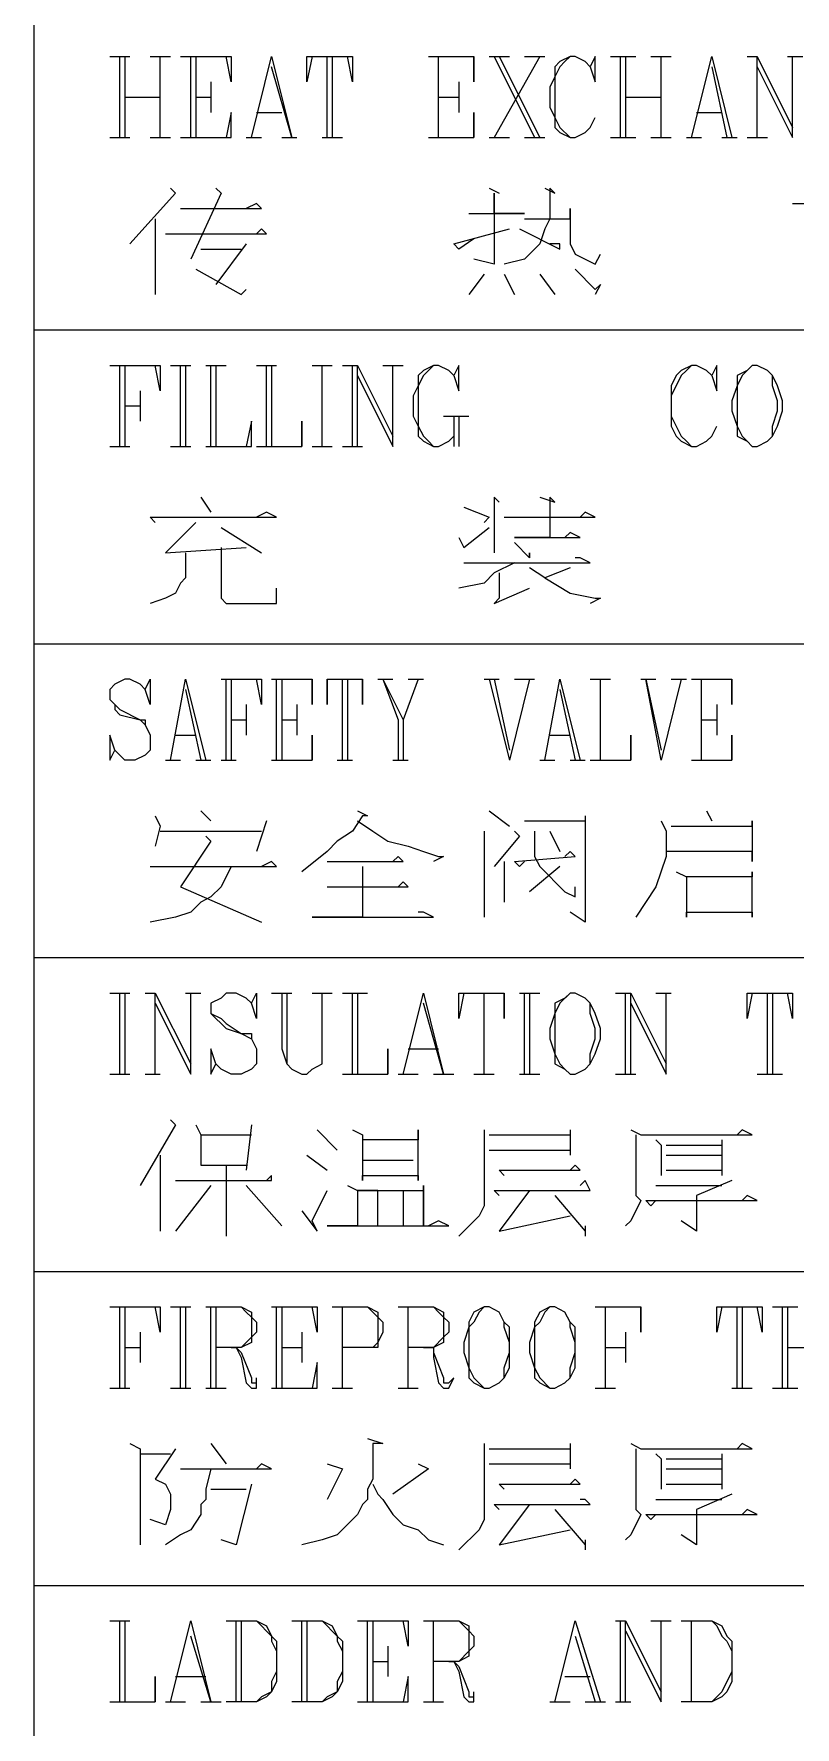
# Model space of a CAD drawing. Extents: x 51 to 246, y 3 to 417.
# Drawn here: x 183.56 to 189.93, y 359.07 to 373.23 of the extents above; entities that cross this region are included whole.
import ezdxf

# ---------------------------------------------------------------- set-up
doc = ezdxf.new("R2010")
doc.units = 0
doc.header["$MEASUREMENT"] = 0
doc.layers.add('_____1', color=160, linetype='Continuous')

msp = doc.modelspace()

# ---------------------------------------------------------------- linework, layer by layer
at = {"layer": '_____1', "color": 7}
for p, q in [((183.557, 413.766), (183.557, 349.758)), ((184.192, 373.041), (184.362, 373.041)), ((184.277, 372.364), (184.277, 373.041)), ((184.319, 373.041), (184.319, 372.364)), ((184.531, 373.041), (184.7, 373.041)), ((184.616, 372.364), (184.616, 373.041)), ((184.87, 372.364), (184.87, 373.041)), ((184.912, 373.041), (184.912, 372.364)), ((186.013, 372.364), (186.013, 373.041)), ((186.055, 373.041), (186.055, 372.364)), ((186.944, 372.364), (186.944, 373.041)), ((187.367, 373.041), (187.537, 373.041)), ((187.41, 373.041), (187.748, 372.364)), ((187.791, 373.041), (187.41, 372.364)), ((187.452, 373.041), (187.791, 372.364)), ((187.664, 373.041), (187.833, 373.041)), ((188.383, 373.041), (188.595, 373.041)), ((188.468, 372.364), (188.468, 373.041)), ((188.51, 373.041), (188.51, 372.364)), ((188.722, 373.041), (188.891, 373.041)), ((188.807, 372.364), (188.807, 373.041)), ((189.526, 373.041), (189.611, 373.041)), ((189.611, 372.364), (189.611, 373.041)), ((189.611, 373.041), (189.907, 372.448)), ((189.865, 373.041), (189.992, 373.041)), ((189.23, 372.956), (189.357, 372.364)), ((185.039, 372.829), (185.039, 372.575)), ((187.113, 372.829), (187.113, 372.575)), ((184.319, 372.702), (184.616, 372.702)), ((184.912, 372.702), (185.039, 372.702)), ((185.42, 372.575), (185.632, 372.575)), ((186.944, 372.702), (187.113, 372.702)), ((188.51, 372.702), (188.807, 372.702)), ((189.103, 372.575), (189.315, 372.575)), ((184.192, 372.364), (184.362, 372.364)), ((184.531, 372.364), (184.7, 372.364)), ((185.335, 372.364), (185.462, 372.364)), ((185.632, 372.364), (185.759, 372.364)), ((185.97, 372.364), (186.14, 372.364)), ((187.367, 372.364), (187.537, 372.364)), ((187.664, 372.364), (187.833, 372.364)), ((188.383, 372.364), (188.595, 372.364)), ((188.722, 372.364), (188.891, 372.364)), ((189.018, 372.364), (189.145, 372.364)), ((189.315, 372.364), (189.442, 372.364)), ((189.526, 372.364), (189.696, 372.364)), ((187.367, 371.94), (187.452, 371.898)), ((184.573, 371.686), (184.573, 371.051)), ((184.954, 371.432), (185.293, 371.432)), ((185.335, 371.475), (185.081, 371.136)), ((187.325, 371.221), (187.198, 371.051)), ((187.494, 371.221), (187.579, 371.051)), ((187.791, 371.221), (187.918, 371.051)), ((183.557, 370.755), (209.804, 370.755)), ((184.277, 369.781), (184.277, 370.459)), ((184.319, 370.459), (184.319, 369.781)), ((184.7, 370.459), (184.87, 370.459)), ((184.785, 369.781), (184.785, 370.459)), ((184.827, 370.459), (184.827, 369.781)), ((184.997, 370.459), (185.166, 370.459)), ((185.039, 369.781), (185.039, 370.459)), ((185.081, 370.459), (185.081, 369.781)), ((185.42, 370.459), (185.589, 370.459)), ((185.505, 369.781), (185.505, 370.459)), ((185.547, 370.459), (185.547, 369.781)), ((185.886, 370.459), (186.055, 370.459)), ((185.97, 369.781), (185.97, 370.459)), ((186.14, 370.459), (186.267, 370.459)), ((186.224, 369.781), (186.224, 370.459)), ((186.478, 370.459), (186.648, 370.459)), ((184.446, 370.247), (184.446, 369.993)), ((184.319, 370.12), (184.446, 370.12)), ((186.986, 370.035), (187.198, 370.035)), ((187.071, 370.035), (187.071, 369.781)), ((187.113, 370.035), (187.113, 369.781)), ((184.192, 369.781), (184.362, 369.781)), ((184.7, 369.781), (184.87, 369.781)), ((185.886, 369.781), (186.055, 369.781)), ((186.14, 369.781), (186.309, 369.781)), ((184.954, 369.358), (185.039, 369.231)), ((185.124, 369.104), (185.462, 368.892)), ((183.557, 368.13), (209.804, 368.13)), ((184.827, 367.749), (184.954, 367.157)), ((185.166, 367.157), (185.166, 367.834)), ((185.208, 367.834), (185.208, 367.157)), ((185.589, 367.157), (185.589, 367.834)), ((185.632, 367.834), (185.632, 367.157)), ((186.14, 367.157), (186.14, 367.834)), ((186.182, 367.834), (186.182, 367.157)), ((186.436, 367.834), (186.563, 367.834)), ((186.775, 367.834), (186.648, 367.495)), ((186.69, 367.834), (186.817, 367.834)), ((187.325, 367.834), (187.452, 367.834)), ((187.367, 367.834), (187.537, 367.157)), ((187.41, 367.834), (187.537, 367.241)), ((187.706, 367.834), (187.537, 367.157)), ((187.579, 367.834), (187.748, 367.834)), ((187.96, 367.749), (188.087, 367.157)), ((188.214, 367.834), (188.383, 367.834)), ((188.299, 367.157), (188.299, 367.834)), ((188.637, 367.834), (188.764, 367.834)), ((188.976, 367.834), (188.807, 367.157)), ((188.891, 367.834), (189.018, 367.834)), ((189.145, 367.157), (189.145, 367.834)), ((185.335, 367.622), (185.335, 367.368)), ((185.759, 367.622), (185.759, 367.368)), ((189.272, 367.622), (189.272, 367.368)), ((185.208, 367.495), (185.335, 367.495)), ((185.632, 367.495), (185.759, 367.495)), ((189.145, 367.495), (189.272, 367.495)), ((184.743, 367.368), (184.912, 367.368)), ((187.875, 367.368), (188.045, 367.368)), ((184.658, 367.157), (184.785, 367.157)), ((184.912, 367.157), (185.039, 367.157)), ((185.124, 367.157), (185.251, 367.157)), ((186.097, 367.157), (186.224, 367.157)), ((186.563, 367.157), (186.69, 367.157)), ((187.791, 367.157), (187.918, 367.157)), ((188.045, 367.157), (188.172, 367.157)), ((184.954, 366.733), (185.039, 366.649)), ((185.505, 366.649), (185.42, 366.395)), ((187.367, 366.733), (187.537, 366.606)), ((187.664, 366.649), (188.172, 366.649)), ((189.188, 366.733), (189.23, 366.649)), ((184.616, 366.564), (185.462, 366.564)), ((187.325, 366.564), (187.325, 365.844)), ((187.875, 366.564), (187.96, 366.395)), ((187.494, 366.31), (187.494, 365.971)), ((187.96, 366.268), (187.706, 366.056)), ((183.557, 365.506), (209.804, 365.506)), ((184.192, 365.209), (184.362, 365.209)), ((184.277, 364.532), (184.277, 365.209)), ((184.319, 365.209), (184.319, 364.532)), ((184.489, 365.209), (184.573, 365.209)), ((184.573, 364.532), (184.573, 365.209)), ((184.573, 365.209), (184.87, 364.617)), ((184.827, 365.209), (184.954, 365.209)), ((185.547, 365.209), (185.716, 365.209)), ((185.886, 365.209), (186.055, 365.209)), ((186.14, 365.209), (186.351, 365.209)), ((186.224, 364.532), (186.224, 365.209)), ((186.267, 365.209), (186.267, 364.532)), ((187.325, 364.532), (187.325, 365.209)), ((187.621, 365.209), (187.791, 365.209)), ((187.664, 364.532), (187.664, 365.209)), ((187.706, 365.209), (187.706, 364.532)), ((188.426, 365.209), (188.553, 365.209)), ((188.51, 364.532), (188.51, 365.209)), ((188.764, 365.209), (188.891, 365.209)), ((189.696, 364.532), (189.696, 365.209)), ((189.738, 365.209), (189.738, 364.532)), ((186.69, 364.744), (186.944, 364.744)), ((184.192, 364.532), (184.362, 364.532)), ((184.489, 364.532), (184.616, 364.532)), ((186.605, 364.532), (186.775, 364.532)), ((186.902, 364.532), (187.071, 364.532)), ((187.24, 364.532), (187.41, 364.532)), ((187.621, 364.532), (187.791, 364.532)), ((188.426, 364.532), (188.595, 364.532)), ((189.611, 364.532), (189.823, 364.532)), ((185.378, 364.109), (185.335, 363.728)), ((185.928, 364.066), (186.097, 363.897)), ((188.045, 364.066), (188.045, 363.855)), ((184.954, 364.024), (185.378, 364.024)), ((187.367, 364.024), (188.045, 364.024)), ((188.849, 363.939), (189.315, 363.939)), ((189.315, 363.982), (189.315, 363.685)), ((184.616, 363.855), (184.616, 363.22)), ((185.843, 363.855), (186.013, 363.728)), ((186.309, 363.812), (186.732, 363.812)), ((187.367, 363.897), (188.045, 363.897)), ((188.849, 363.855), (189.315, 363.855)), ((184.954, 363.77), (185.335, 363.77)), ((185.166, 363.77), (185.166, 363.177)), ((188.849, 363.728), (189.315, 363.728)), ((185.039, 363.601), (184.743, 363.22)), ((185.335, 363.601), (185.632, 363.262)), ((186.648, 363.558), (186.648, 363.262)), ((187.918, 363.516), (188.172, 363.22)), ((188.764, 363.601), (189.315, 363.601)), ((188.172, 363.262), (188.172, 363.177)), ((183.557, 362.881), (209.804, 362.881)), ((184.277, 361.907), (184.277, 362.585)), ((184.319, 362.585), (184.319, 361.907)), ((184.7, 362.585), (184.87, 362.585)), ((184.785, 361.907), (184.785, 362.585)), ((184.827, 362.585), (184.827, 361.907)), ((185.039, 361.907), (185.039, 362.585)), ((185.081, 362.585), (185.081, 361.907)), ((185.589, 361.907), (185.589, 362.585)), ((185.632, 362.585), (185.632, 361.907)), ((186.14, 361.907), (186.14, 362.585)), ((186.69, 361.907), (186.69, 362.585)), ((188.341, 361.907), (188.341, 362.585)), ((189.442, 361.907), (189.442, 362.585)), ((189.484, 362.585), (189.484, 361.907)), ((189.738, 362.585), (189.95, 362.585)), ((189.823, 361.907), (189.823, 362.585)), ((189.865, 362.585), (189.865, 361.907)), ((184.446, 362.373), (184.446, 362.119)), ((185.801, 362.373), (185.801, 362.119)), ((188.51, 362.373), (188.51, 362.119)), ((184.319, 362.246), (184.446, 362.246)), ((185.632, 362.246), (185.801, 362.246)), ((188.341, 362.246), (188.51, 362.246)), ((189.865, 362.246), (190.161, 362.246)), ((184.192, 361.907), (184.362, 361.907)), ((184.7, 361.907), (184.87, 361.907)), ((184.997, 361.907), (185.166, 361.907)), ((186.055, 361.907), (186.224, 361.907)), ((186.605, 361.907), (186.775, 361.907)), ((188.256, 361.907), (188.426, 361.907)), ((189.399, 361.907), (189.569, 361.907)), ((189.738, 361.907), (189.95, 361.907)), ((185.039, 361.442), (185.166, 361.272)), ((187.367, 361.399), (188.045, 361.399)), ((188.045, 361.442), (188.045, 361.23)), ((184.446, 361.357), (184.7, 361.357)), ((187.367, 361.272), (188.045, 361.272)), ((188.849, 361.315), (189.315, 361.315)), ((189.315, 361.357), (189.315, 361.061)), ((188.849, 361.23), (189.315, 361.23)), ((188.849, 361.103), (189.315, 361.103)), ((185.039, 361.061), (185.335, 361.061)), ((188.764, 360.976), (189.315, 360.976)), ((187.918, 360.891), (188.172, 360.595)), ((188.172, 360.637), (188.172, 360.553)), ((183.557, 360.256), (209.804, 360.256)), ((184.192, 359.96), (184.362, 359.96)), ((184.277, 359.283), (184.277, 359.96)), ((184.319, 359.96), (184.319, 359.283)), ((185.251, 359.283), (185.251, 359.96)), ((185.293, 359.96), (185.293, 359.283)), ((185.801, 359.283), (185.801, 359.96)), ((185.843, 359.96), (185.843, 359.283)), ((186.351, 359.283), (186.351, 359.96)), ((186.394, 359.96), (186.394, 359.283)), ((186.902, 359.283), (186.902, 359.96)), ((188.426, 359.96), (188.51, 359.96)), ((188.468, 359.283), (188.468, 359.96)), ((188.722, 359.96), (188.891, 359.96)), ((189.061, 359.283), (189.061, 359.96)), ((188.087, 359.833), (188.256, 359.283)), ((186.521, 359.748), (186.521, 359.494)), ((186.394, 359.621), (186.521, 359.621)), ((184.743, 359.494), (184.997, 359.494)), ((188.002, 359.494), (188.214, 359.494)), ((184.658, 359.283), (184.827, 359.283)), ((184.954, 359.283), (185.124, 359.283)), ((186.817, 359.283), (186.986, 359.283)), ((187.875, 359.283), (188.045, 359.283)), ((188.172, 359.283), (188.341, 359.283)), ((188.426, 359.283), (188.553, 359.283))]:
    msp.add_line(p, q, dxfattribs=at)
for points in [[(184.785, 373.041), (185.208, 373.041), (185.208, 372.829), (185.166, 373.041)], [(185.378, 372.364), (185.547, 373.041), (185.716, 372.364), (185.547, 372.956)], [(185.886, 373.041), (185.843, 372.829), (185.843, 373.041), (186.224, 373.041), (186.224, 372.829), (186.182, 373.041)], [(186.859, 373.041), (187.24, 373.041), (187.24, 372.829), (187.24, 373.041)], [(188.214, 372.956), (188.256, 372.829), (188.256, 373.041), (188.214, 372.956), (188.172, 372.999), (188.087, 373.041), (188.045, 373.041), (187.96, 372.999), (187.918, 372.956), (187.918, 372.872), (187.875, 372.787), (187.875, 372.618), (187.918, 372.533), (187.918, 372.448), (187.96, 372.406), (188.045, 372.364), (188.087, 372.364), (188.172, 372.406), (188.214, 372.448), (188.256, 372.533)], [(188.045, 373.041), (188.002, 372.999), (187.96, 372.956), (187.918, 372.872), (187.918, 372.533), (187.96, 372.448), (188.045, 372.364)], [(189.061, 372.364), (189.23, 373.041), (189.399, 372.364)], [(189.611, 372.956), (189.907, 372.364), (189.907, 373.041)], [(184.785, 372.364), (185.208, 372.364), (185.208, 372.575), (185.166, 372.364)], [(186.859, 372.364), (187.24, 372.364), (187.24, 372.575), (187.24, 372.364)], [(184.7, 371.94), (184.743, 371.898), (184.362, 371.475)], [(185.081, 371.94), (185.124, 371.898), (184.87, 371.348)], [(187.198, 371.729), (187.664, 371.729), (187.41, 371.729), (187.41, 371.898), (187.41, 371.305), (187.24, 371.348)], [(187.833, 371.94), (187.918, 371.898), (187.875, 371.94), (187.875, 371.686), (187.833, 371.602), (187.791, 371.475), (187.664, 371.348), (187.494, 371.305)], [(189.907, 371.813), (191.008, 371.813), (190.923, 371.898), (190.881, 371.856)], [(184.785, 371.771), (185.462, 371.771), (185.42, 371.813), (185.335, 371.771)], [(187.664, 371.686), (188.045, 371.686), (188.045, 371.771), (188.045, 371.475), (188.087, 371.39), (188.256, 371.305), (188.299, 371.39)], [(184.658, 371.559), (185.505, 371.559), (185.462, 371.602), (185.42, 371.559)], [(187.24, 371.517), (187.113, 371.432), (187.071, 371.475), (187.537, 371.602)], [(187.621, 371.602), (187.96, 371.432), (187.96, 371.475), (187.875, 371.475)], [(184.912, 371.263), (185.293, 371.051), (185.335, 371.094)], [(188.087, 371.263), (188.256, 371.094), (188.299, 371.136), (188.256, 371.051)], [(184.192, 370.459), (184.616, 370.459), (184.616, 370.247), (184.573, 370.459)], [(186.267, 369.781), (186.267, 370.459), (186.563, 369.866)], [(186.267, 370.374), (186.563, 369.781), (186.563, 370.459)], [(187.071, 370.374), (187.113, 370.247), (187.113, 370.459), (187.071, 370.374), (187.029, 370.416), (186.944, 370.459), (186.902, 370.459), (186.817, 370.416), (186.775, 370.374), (186.775, 370.289), (186.732, 370.205), (186.732, 370.035), (186.775, 369.951), (186.775, 369.866), (186.817, 369.824), (186.902, 369.781), (186.944, 369.781), (187.029, 369.824), (187.071, 369.866)], [(186.902, 370.459), (186.859, 370.416), (186.817, 370.374), (186.775, 370.289), (186.775, 369.951), (186.817, 369.866), (186.859, 369.824), (186.902, 369.781)], [(189.23, 370.374), (189.272, 370.247), (189.272, 370.459), (189.23, 370.374), (189.188, 370.416), (189.103, 370.459), (189.061, 370.459), (188.976, 370.416), (188.934, 370.374), (188.891, 370.289), (188.891, 369.951), (188.934, 369.866), (188.976, 369.824), (189.061, 369.781), (189.103, 369.781), (189.188, 369.824), (189.23, 369.866), (189.272, 369.951)], [(189.061, 370.459), (189.018, 370.416), (188.976, 370.374), (188.891, 370.205), (188.891, 370.035), (188.976, 369.866), (189.018, 369.824), (189.061, 369.781)], [(189.569, 370.459), (189.526, 370.416), (189.442, 370.374), (189.442, 370.289), (189.399, 370.162), (189.399, 370.078), (189.442, 369.951), (189.442, 369.866), (189.526, 369.824), (189.569, 369.781), (189.611, 369.781), (189.696, 369.824), (189.738, 369.866), (189.78, 369.951), (189.823, 370.078), (189.823, 370.162), (189.78, 370.289), (189.738, 370.374), (189.696, 370.416), (189.611, 370.459), (189.569, 370.459), (189.484, 370.374), (189.442, 370.289), (189.442, 369.951), (189.484, 369.866), (189.526, 369.824), (189.569, 369.781)], [(189.611, 369.781), (189.696, 369.824), (189.738, 369.866), (189.738, 369.951), (189.78, 370.078), (189.78, 370.162), (189.738, 370.289), (189.738, 370.374), (189.696, 370.416), (189.611, 370.459)], [(184.997, 369.781), (185.378, 369.781), (185.378, 369.993), (185.335, 369.781)], [(185.42, 369.781), (185.801, 369.781), (185.801, 369.993), (185.801, 369.781)], [(187.41, 369.358), (187.452, 369.316), (187.41, 369.358), (187.41, 368.892)], [(187.791, 369.358), (187.918, 369.316), (187.875, 369.358), (187.875, 369.019), (187.579, 369.019), (188.129, 369.019), (188.045, 369.062), (188.002, 369.019)], [(184.573, 369.146), (184.531, 369.189), (185.589, 369.189), (185.505, 369.231), (185.42, 369.189)], [(187.156, 369.273), (187.367, 369.189), (187.325, 369.146)], [(187.494, 369.189), (188.256, 369.189), (188.172, 369.231), (188.129, 369.189)], [(184.912, 369.146), (184.658, 368.892), (185.335, 368.935)], [(187.113, 369.019), (187.156, 368.935), (187.367, 369.104)], [(184.827, 368.892), (184.827, 368.681), (184.785, 368.638), (184.743, 368.554), (184.658, 368.511), (184.531, 368.469)], [(185.124, 368.935), (185.124, 368.511), (185.166, 368.469), (185.589, 368.469), (185.589, 368.596)], [(187.579, 368.977), (187.706, 368.85), (187.706, 368.892), (187.706, 368.85)], [(187.579, 368.808), (187.41, 368.723), (187.325, 368.638), (187.113, 368.596)], [(187.156, 368.808), (188.214, 368.808), (188.129, 368.85), (188.087, 368.85)], [(188.045, 368.765), (187.833, 368.681), (187.706, 368.765)], [(187.452, 368.723), (187.452, 368.511), (187.41, 368.469), (187.706, 368.596)], [(187.833, 368.681), (188.045, 368.554), (188.256, 368.511), (188.299, 368.511), (188.214, 368.469)], [(184.489, 367.749), (184.531, 367.834), (184.531, 367.622), (184.489, 367.749), (184.446, 367.792), (184.362, 367.834), (184.319, 367.834), (184.235, 367.792), (184.192, 367.749), (184.192, 367.665), (184.235, 367.622), (184.235, 367.58), (184.277, 367.538), (184.446, 367.495), (184.489, 367.453), (184.531, 367.368)], [(184.7, 367.157), (184.827, 367.834), (184.997, 367.157)], [(185.124, 367.834), (185.462, 367.834), (185.462, 367.622), (185.42, 367.834)], [(185.547, 367.834), (185.886, 367.834), (185.886, 367.622), (185.886, 367.834)], [(186.013, 367.834), (186.013, 367.622), (186.013, 367.834), (186.309, 367.834), (186.309, 367.622), (186.309, 367.834)], [(186.478, 367.834), (186.605, 367.495), (186.605, 367.157)], [(186.478, 367.834), (186.648, 367.495), (186.648, 367.157)], [(187.833, 367.157), (187.96, 367.834), (188.129, 367.157)], [(188.807, 367.157), (188.68, 367.834), (188.807, 367.241)], [(189.061, 367.834), (189.399, 367.834), (189.399, 367.622), (189.399, 367.834)], [(184.192, 367.665), (184.277, 367.58), (184.446, 367.495), (184.489, 367.495), (184.489, 367.453), (184.531, 367.368), (184.531, 367.241), (184.489, 367.199), (184.404, 367.157), (184.319, 367.157), (184.235, 367.241), (184.192, 367.368), (184.192, 367.157), (184.235, 367.241)], [(185.547, 367.157), (185.886, 367.157), (185.886, 367.368), (185.886, 367.157)], [(188.214, 367.157), (188.553, 367.157), (188.553, 367.368), (188.553, 367.157)], [(189.061, 367.157), (189.399, 367.157), (189.399, 367.368), (189.399, 367.157)], [(184.573, 366.691), (184.616, 366.606), (184.573, 366.437)], [(186.267, 366.733), (186.351, 366.691), (186.309, 366.691), (186.224, 366.564), (186.097, 366.479), (186.013, 366.395), (185.801, 366.225)], [(186.267, 366.649), (186.394, 366.564), (186.521, 366.479), (186.69, 366.437), (186.817, 366.395), (186.944, 366.352), (186.986, 366.352), (186.902, 366.31)], [(188.172, 366.691), (188.172, 365.802), (188.045, 365.887)], [(188.807, 366.649), (188.849, 366.564), (188.849, 366.352), (188.764, 366.098), (188.595, 365.844)], [(188.891, 366.606), (189.569, 366.606), (189.569, 366.649), (189.569, 366.31), (189.569, 366.395), (188.849, 366.395)], [(184.997, 366.522), (185.039, 366.479), (184.785, 366.098), (185.462, 365.802)], [(187.579, 366.564), (187.621, 366.522), (187.41, 366.268)], [(187.748, 366.564), (187.748, 366.352), (187.791, 366.268), (188.002, 366.056), (188.087, 366.014), (188.087, 366.098)], [(186.013, 366.31), (186.648, 366.31), (186.605, 366.352), (186.563, 366.31)], [(187.664, 366.31), (187.621, 366.268), (187.579, 366.31), (188.087, 366.352), (188.045, 366.395), (188.002, 366.352)], [(184.531, 366.268), (185.589, 366.268), (185.547, 366.31), (185.462, 366.268)], [(185.208, 366.268), (185.124, 366.098), (185.039, 366.014), (184.954, 365.971), (184.87, 365.887), (184.743, 365.844), (184.531, 365.802)], [(186.309, 366.268), (186.309, 365.844), (185.886, 365.844), (186.902, 365.844), (186.817, 365.887), (186.775, 365.887)], [(188.934, 366.225), (189.018, 366.183), (189.018, 365.844), (189.018, 365.887), (189.569, 365.887), (189.569, 365.844), (189.569, 366.225), (189.569, 366.183), (189.018, 366.183)], [(186.013, 366.098), (186.69, 366.098), (186.648, 366.141), (186.605, 366.098)], [(184.573, 365.125), (184.87, 364.532), (184.87, 365.209)], [(185.378, 365.125), (185.42, 365.209), (185.42, 364.998), (185.378, 365.125), (185.335, 365.167), (185.251, 365.209), (185.166, 365.209), (185.124, 365.167), (185.039, 365.125), (185.039, 365.04), (185.166, 364.913), (185.293, 364.871), (185.378, 364.828), (185.42, 364.744)], [(185.632, 365.209), (185.632, 364.744), (185.674, 364.617), (185.716, 364.574), (185.801, 364.532), (185.843, 364.532), (185.886, 364.574), (185.97, 364.617), (185.97, 365.209)], [(185.674, 365.209), (185.674, 364.617), (185.716, 364.574), (185.801, 364.532)], [(186.648, 364.532), (186.817, 365.209), (186.986, 364.532), (186.817, 365.125)], [(187.156, 365.209), (187.113, 364.998), (187.113, 365.209), (187.494, 365.209), (187.494, 364.998), (187.494, 365.209)], [(188.045, 365.209), (188.002, 365.167), (187.918, 365.125), (187.918, 365.04), (187.875, 364.913), (187.875, 364.828), (187.918, 364.701), (187.918, 364.617), (188.002, 364.574), (188.045, 364.532), (188.087, 364.532), (188.172, 364.574), (188.214, 364.617), (188.256, 364.701), (188.299, 364.828), (188.299, 364.913), (188.256, 365.04), (188.214, 365.125), (188.172, 365.167), (188.087, 365.209), (188.045, 365.209), (187.96, 365.125), (187.918, 365.04), (187.918, 364.701), (187.96, 364.617), (188.002, 364.574), (188.045, 364.532)], [(188.087, 364.532), (188.172, 364.574), (188.214, 364.617), (188.214, 364.701), (188.256, 364.828), (188.256, 364.913), (188.214, 365.04), (188.214, 365.125), (188.172, 365.167), (188.087, 365.209)], [(188.553, 364.532), (188.553, 365.209), (188.849, 364.617)], [(188.553, 365.125), (188.849, 364.532), (188.849, 365.209)], [(189.569, 365.209), (189.526, 364.998), (189.526, 365.209), (189.907, 365.209), (189.907, 364.998), (189.865, 365.209)], [(185.039, 365.04), (185.124, 364.998), (185.166, 364.955), (185.293, 364.871), (185.378, 364.871), (185.378, 364.828), (185.42, 364.744), (185.42, 364.617), (185.378, 364.574), (185.293, 364.532), (185.208, 364.532), (185.124, 364.574), (185.081, 364.617), (185.039, 364.744), (185.039, 364.532), (185.081, 364.617)], [(186.14, 364.532), (186.521, 364.532), (186.521, 364.744), (186.521, 364.532)], [(184.7, 364.151), (184.743, 364.109), (184.446, 363.601)], [(184.912, 364.109), (184.954, 364.024), (184.954, 363.77)], [(186.224, 364.066), (186.309, 364.024), (186.309, 363.643), (186.309, 363.685), (186.775, 363.685), (186.775, 363.643), (186.775, 364.066), (186.775, 363.982), (186.309, 363.982)], [(187.325, 364.066), (187.325, 363.431), (187.283, 363.347), (187.113, 363.177)], [(188.553, 364.066), (188.637, 364.024), (189.569, 364.024), (189.484, 364.066), (189.442, 364.024)], [(188.595, 364.024), (188.595, 363.516), (188.637, 363.474), (188.553, 363.304), (188.51, 363.262)], [(188.764, 363.982), (188.807, 363.939), (188.807, 363.685)], [(184.743, 363.643), (185.547, 363.643), (185.547, 363.685), (185.505, 363.643)], [(187.452, 363.516), (187.41, 363.558), (188.214, 363.558), (188.172, 363.643), (188.129, 363.601)], [(187.494, 363.685), (187.452, 363.728), (188.129, 363.728), (188.087, 363.77), (188.045, 363.728)], [(189.399, 363.643), (189.103, 363.516), (189.103, 363.22), (188.976, 363.304)], [(185.801, 363.389), (185.928, 363.22), (185.886, 363.304), (186.013, 363.558)], [(186.182, 363.601), (186.267, 363.558), (186.267, 363.262), (186.013, 363.262), (187.029, 363.262), (186.944, 363.304), (186.859, 363.262)], [(186.436, 363.262), (186.436, 363.558), (186.267, 363.558), (186.817, 363.558), (186.817, 363.262), (186.817, 363.601), (186.817, 363.558)], [(187.706, 363.558), (187.452, 363.22), (188.045, 363.347)], [(188.764, 363.474), (188.722, 363.431), (188.68, 363.474), (189.611, 363.474), (189.526, 363.516), (189.484, 363.474)], [(184.192, 362.585), (184.616, 362.585), (184.616, 362.373), (184.573, 362.585)], [(184.997, 362.585), (185.293, 362.585), (185.378, 362.542), (185.378, 362.5), (185.42, 362.458), (185.42, 362.373), (185.378, 362.331), (185.378, 362.288), (185.293, 362.246), (185.081, 362.246)], [(185.293, 362.585), (185.335, 362.542), (185.378, 362.5), (185.378, 362.331), (185.293, 362.246)], [(185.547, 362.585), (185.928, 362.585), (185.928, 362.373), (185.886, 362.585)], [(186.055, 362.585), (186.351, 362.585), (186.436, 362.542), (186.436, 362.5), (186.478, 362.458), (186.478, 362.373), (186.436, 362.288), (186.436, 362.246), (186.14, 362.246)], [(186.351, 362.585), (186.394, 362.542), (186.436, 362.5), (186.436, 362.288), (186.394, 362.246), (186.351, 362.246)], [(186.605, 362.585), (186.902, 362.585), (186.986, 362.542), (186.986, 362.5), (187.029, 362.458), (187.029, 362.373), (186.986, 362.331), (186.986, 362.288), (186.902, 362.246), (186.69, 362.246)], [(186.902, 362.585), (186.944, 362.542), (186.986, 362.5), (186.986, 362.331), (186.902, 362.246)], [(187.325, 362.585), (187.24, 362.542), (187.198, 362.458), (187.198, 362.415), (187.156, 362.288), (187.156, 362.204), (187.198, 362.077), (187.198, 361.992), (187.24, 361.95), (187.325, 361.907), (187.367, 361.907), (187.452, 361.95), (187.494, 361.992), (187.537, 362.077), (187.537, 362.415), (187.494, 362.458), (187.452, 362.542), (187.367, 362.585), (187.325, 362.585), (187.283, 362.542), (187.24, 362.458), (187.198, 362.415), (187.198, 362.077), (187.24, 361.992), (187.325, 361.907)], [(187.367, 361.907), (187.452, 361.95), (187.494, 361.992), (187.494, 362.077), (187.537, 362.204), (187.537, 362.288), (187.494, 362.415), (187.494, 362.458), (187.452, 362.542), (187.367, 362.585)], [(187.875, 362.585), (187.791, 362.542), (187.748, 362.458), (187.748, 362.415), (187.706, 362.288), (187.706, 362.204), (187.748, 362.077), (187.748, 361.992), (187.791, 361.95), (187.875, 361.907), (187.918, 361.907), (188.002, 361.95), (188.045, 361.992), (188.087, 362.077), (188.087, 362.415), (188.045, 362.458), (188.002, 362.542), (187.918, 362.585), (187.875, 362.585), (187.833, 362.542), (187.791, 362.458), (187.748, 362.415), (187.748, 362.077), (187.791, 361.992), (187.875, 361.907)], [(187.918, 361.907), (188.002, 361.95), (188.045, 361.992), (188.045, 362.077), (188.087, 362.204), (188.087, 362.288), (188.045, 362.415), (188.045, 362.458), (188.002, 362.542), (187.918, 362.585)], [(188.256, 362.585), (188.637, 362.585), (188.637, 362.373), (188.637, 362.585)], [(189.315, 362.585), (189.272, 362.373), (189.272, 362.585), (189.653, 362.585), (189.653, 362.373), (189.611, 362.585)], [(185.208, 362.246), (185.251, 362.246), (185.293, 362.204), (185.378, 361.992), (185.378, 361.95), (185.42, 361.95), (185.42, 361.992)], [(185.251, 362.246), (185.293, 362.161), (185.335, 361.95), (185.378, 361.907), (185.42, 361.907), (185.42, 361.992)], [(186.817, 362.246), (186.902, 362.246), (186.902, 362.204), (186.986, 361.992), (186.986, 361.95), (187.029, 361.95), (187.071, 361.992)], [(186.902, 362.246), (186.902, 362.161), (186.944, 361.95), (186.986, 361.907), (187.029, 361.907), (187.071, 361.992)], [(185.547, 361.907), (185.928, 361.907), (185.928, 362.119), (185.886, 361.907)], [(184.362, 361.442), (184.446, 361.399), (184.446, 360.595)], [(184.743, 361.399), (184.573, 361.145), (184.658, 361.103), (184.7, 361.018), (184.7, 360.891), (184.658, 360.764), (184.531, 360.807)], [(186.351, 361.484), (186.478, 361.442), (186.394, 361.442), (186.394, 361.145), (186.351, 361.061), (186.351, 360.976), (186.309, 360.934), (186.267, 360.849), (186.097, 360.68), (185.97, 360.637), (185.801, 360.595)], [(187.325, 361.442), (187.325, 360.807), (187.283, 360.722), (187.113, 360.553)], [(188.595, 361.399), (188.595, 360.891), (188.637, 360.849), (188.553, 360.68), (188.51, 360.637)], [(188.553, 361.442), (188.637, 361.399), (189.569, 361.399), (189.484, 361.442), (189.442, 361.399)], [(184.785, 361.23), (185.547, 361.23), (185.462, 361.272), (185.42, 361.23)], [(186.013, 361.272), (186.14, 361.23), (186.013, 360.976)], [(186.775, 361.272), (186.859, 361.23), (186.563, 361.018)], [(188.764, 361.357), (188.807, 361.315), (188.807, 361.061)], [(185.039, 361.23), (184.997, 361.061), (184.997, 360.976), (184.954, 360.934), (184.954, 360.849), (184.87, 360.722), (184.785, 360.68), (184.658, 360.595)], [(185.378, 361.103), (185.251, 360.595), (185.124, 360.637)], [(186.394, 361.103), (186.436, 361.018), (186.478, 360.976), (186.563, 360.849), (186.648, 360.764), (186.775, 360.722), (186.859, 360.637), (186.986, 360.595)], [(187.494, 361.061), (187.452, 361.103), (188.129, 361.103), (188.087, 361.145), (188.045, 361.103)], [(187.452, 360.891), (187.41, 360.934), (188.214, 360.934), (188.172, 360.976), (188.129, 360.976)], [(189.399, 361.018), (189.103, 360.891), (189.103, 360.595), (188.976, 360.68)], [(187.706, 360.934), (187.452, 360.595), (188.045, 360.722)], [(188.764, 360.849), (188.722, 360.807), (188.68, 360.849), (189.611, 360.849), (189.526, 360.891), (189.484, 360.849)], [(184.7, 359.283), (184.87, 359.96), (185.039, 359.283), (184.87, 359.833)], [(185.166, 359.96), (185.42, 359.96), (185.505, 359.918), (185.547, 359.833), (185.589, 359.791), (185.589, 359.452), (185.547, 359.367), (185.505, 359.325), (185.42, 359.283), (185.166, 359.283)], [(185.42, 359.96), (185.547, 359.833), (185.547, 359.791), (185.589, 359.706), (185.589, 359.537), (185.547, 359.452), (185.547, 359.367), (185.462, 359.325), (185.42, 359.283)], [(185.716, 359.96), (185.97, 359.96), (186.055, 359.918), (186.097, 359.833), (186.14, 359.791), (186.14, 359.452), (186.097, 359.367), (186.055, 359.325), (185.97, 359.283), (185.716, 359.283)], [(185.97, 359.96), (186.097, 359.833), (186.097, 359.791), (186.14, 359.706), (186.14, 359.537), (186.097, 359.452), (186.097, 359.367), (186.013, 359.325), (185.97, 359.283)], [(186.267, 359.96), (186.69, 359.96), (186.69, 359.748), (186.648, 359.96)], [(186.817, 359.96), (187.113, 359.96), (187.198, 359.918), (187.198, 359.875), (187.24, 359.833), (187.24, 359.748), (187.198, 359.706), (187.198, 359.664), (187.113, 359.621), (186.902, 359.621)], [(187.113, 359.96), (187.198, 359.875), (187.198, 359.706), (187.113, 359.621)], [(187.918, 359.283), (188.087, 359.96), (188.299, 359.283)], [(188.51, 359.283), (188.51, 359.96), (188.807, 359.367)], [(188.51, 359.875), (188.807, 359.283), (188.807, 359.96)], [(188.976, 359.96), (189.23, 359.96), (189.315, 359.918), (189.357, 359.833), (189.399, 359.791), (189.399, 359.452), (189.357, 359.367), (189.315, 359.325), (189.23, 359.283), (188.976, 359.283)], [(189.23, 359.96), (189.272, 359.918), (189.315, 359.833), (189.357, 359.791), (189.399, 359.706), (189.399, 359.537), (189.315, 359.367), (189.23, 359.283)], [(187.029, 359.621), (187.071, 359.621), (187.113, 359.579), (187.198, 359.367), (187.198, 359.325), (187.24, 359.325), (187.24, 359.367)], [(187.071, 359.621), (187.113, 359.537), (187.156, 359.325), (187.198, 359.283), (187.24, 359.283), (187.24, 359.367)], [(184.192, 359.283), (184.573, 359.283), (184.573, 359.494), (184.573, 359.283)], [(186.267, 359.283), (186.69, 359.283), (186.69, 359.494), (186.648, 359.283)]]:
    msp.add_lwpolyline(points, dxfattribs=at)

doc.saveas('drawing.dxf')
